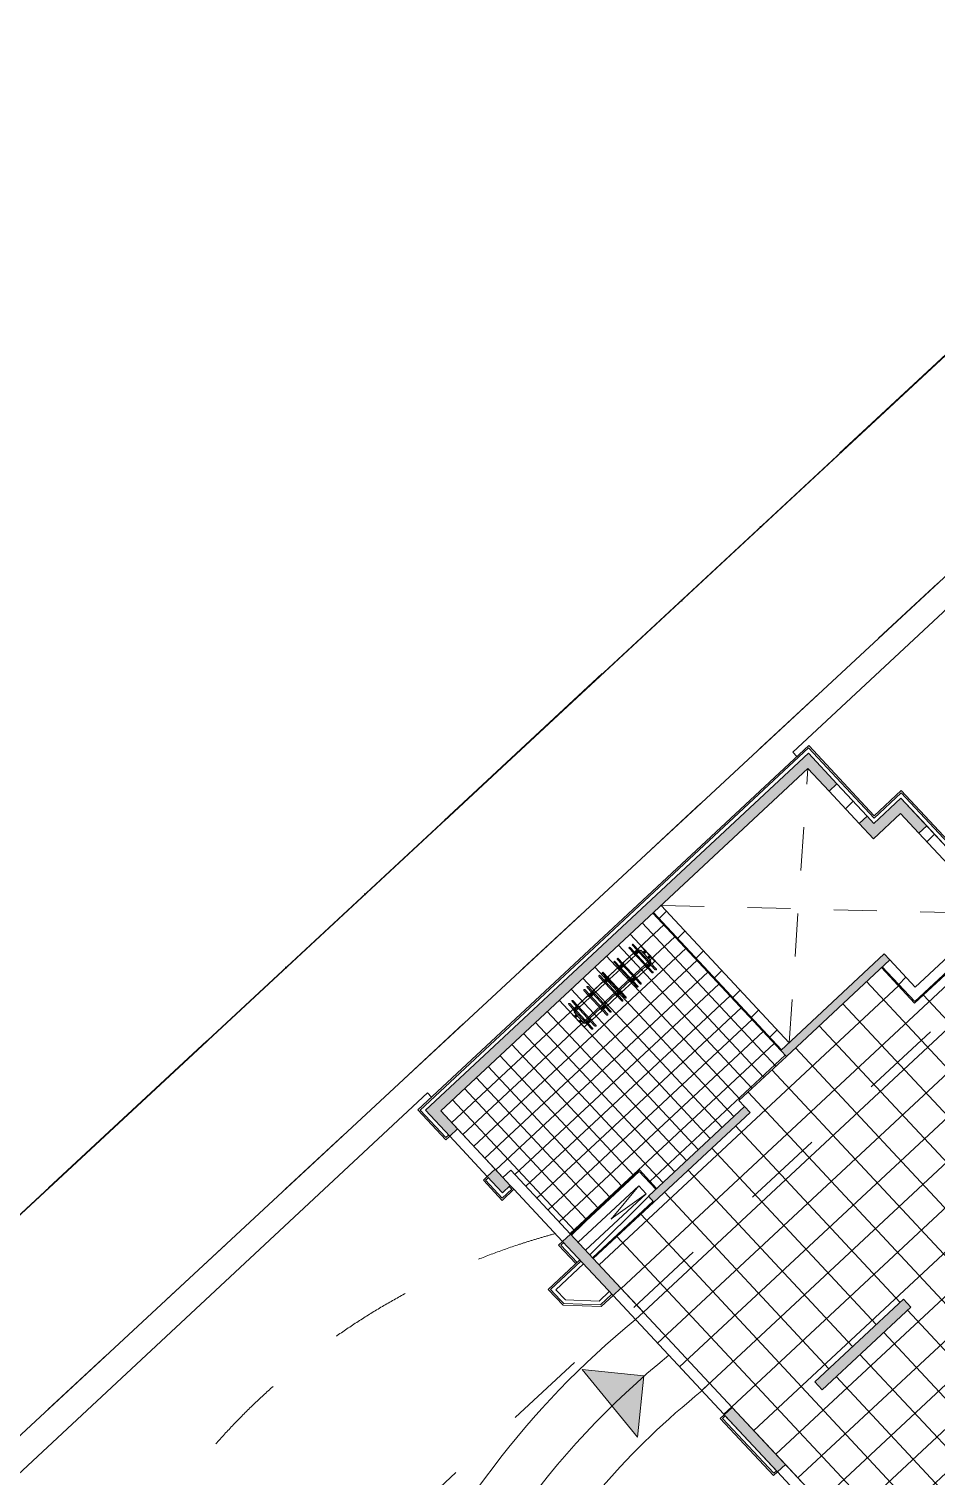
# Model space of a CAD drawing. Header units: millimetres. Extents: x -71377 to 516042, y -145869 to 441446.
# Drawn here: x 137018 to 153822, y 149878 to 176689 of the extents above; entities that cross this region are included whole.
import ezdxf

# ---------------------------------------------------------------- set-up
doc = ezdxf.new("R2010")
doc.units = ezdxf.units.MM
doc.header["$LTSCALE"] = 1000
for name, pattern in [('_2점쇄선_M_', [10, 4, -2, 0, -2, 0, -2]), ('_점선_M_', [3, 1.5, -1.5]), ('_점선_S_', [1.6, 0.8, -0.8])]:
    doc.linetypes.add(name, pattern=pattern)
doc.layers.get('Defpoints').update_dxf_attribs({"color": 171, "lineweight": 5})
for name, color, linetype, lineweight in [('06', 6, 'Continuous', 5), ('09_HID', 9, '_점선_M_', 5), ('251024_도로_dwg', 8, 'Continuous', 5), ('A-bord', 1, '_2점쇄선_M_', 40), ('A-fnsh', 5, 'Continuous', 5), ('A-hat', 251, 'Continuous', 5), ('A-insu', 251, 'Continuous', 5), ('A-text-2', 7, 'Continuous', 5), ('A_bwall', 3, 'Continuous', 5), ('A_cwall', 2, 'Continuous', 5), ('A_fnsh', 5, 'Continuous', 5), ('A_fnsh-4', 4, 'Continuous', 5), ('AA_dash_M_', 7, '_점선_M_', 5), ('AA_오픈', 8, '_점선_S_', 5), ('개선안도 base 2022 09$0$00_계획선', 7, 'Continuous', 5), ('조경라인_dwg', 8, 'Continuous', 5), ('패밀리로 가져오기', 8, 'Continuous', 5)]:
    doc.layers.add(name, color=color, linetype=linetype, lineweight=lineweight)
pattern_1 = [(45, (165969.5, 243949.9), (-353.5534, 353.5534), [])]

# ---------------------------------------------------------------- blocks, each defined once
blk = doc.blocks.new('251024_도로_dwg-3827738-지반층 배치도')
at = {"layer": '개선안도 base 2022 09$0$00_계획선'}
blk.add_line((-1056654, -52228), (-815049, -52718), dxfattribs=at)
blk = doc.blocks.new('자전거보관소_2D - 자전거보관소_dwg-3619136-지반층 배치도')
at = {"layer": '패밀리로 가져오기'}
for p, q in [((1167, 2016), (543, 2016)), ((1167, 1993), (543, 1993)), ((1167, 1934), (543, 1934)), ((1167, 1911), (543, 1911)), ((665, 1993), (665, 1934)), ((665, 1911), (665, 1634)), ((684, 1994), (684, 1934)), ((696, 1994), (696, 1934)), ((715, 1993), (715, 1934)), ((715, 1911), (715, 1634)), ((995, 1993), (995, 1934)), ((995, 1911), (995, 1634)), ((1014, 1994), (1014, 1934)), ((1026, 1994), (1026, 1934)), ((1045, 1993), (1045, 1934)), ((1045, 1911), (1045, 1634)), ((1167, 1634), (543, 1634)), ((1167, 1611), (543, 1611)), ((665, 1611), (665, 1552)), ((684, 1612), (684, 1552)), ((696, 1612), (696, 1552)), ((715, 1611), (715, 1552)), ((995, 1611), (995, 1552)), ((1014, 1612), (1014, 1552)), ((1026, 1612), (1026, 1552)), ((1045, 1611), (1045, 1552)), ((1167, 1552), (543, 1552)), ((1167, 1529), (543, 1529)), ((665, 1529), (665, 1252)), ((715, 1529), (715, 1252)), ((995, 1529), (995, 1252)), ((1045, 1529), (1045, 1252)), ((1167, 1252), (543, 1252)), ((1167, 1229), (543, 1229)), ((1167, 1170), (543, 1170)), ((1167, 1147), (543, 1147)), ((665, 1229), (665, 1170)), ((665, 1147), (665, 870)), ((684, 1230), (684, 1170)), ((696, 1230), (696, 1170)), ((715, 1229), (715, 1170)), ((715, 1147), (715, 870)), ((995, 1229), (995, 1170)), ((995, 1147), (995, 870)), ((1014, 1230), (1014, 1170)), ((1026, 1230), (1026, 1170)), ((1045, 1229), (1045, 1170)), ((1045, 1147), (1045, 870)), ((1167, 870), (543, 870)), ((1167, 847), (543, 847)), ((665, 847), (665, 788)), ((684, 848), (684, 788)), ((696, 848), (696, 788)), ((715, 847), (715, 788)), ((995, 847), (995, 788)), ((1014, 848), (1014, 788)), ((1026, 848), (1026, 788)), ((1045, 847), (1045, 788)), ((1167, 788), (543, 788)), ((1167, 765), (543, 765)), ((665, 765), (665, 488)), ((715, 765), (715, 488)), ((995, 765), (995, 488)), ((1045, 765), (1045, 488)), ((1167, 488), (543, 488)), ((1167, 465), (543, 465)), ((1167, 406), (543, 406)), ((1167, 384), (543, 384)), ((665, 465), (665, 406)), ((684, 465), (684, 406)), ((696, 465), (696, 406)), ((715, 465), (715, 406)), ((995, 465), (995, 406)), ((1014, 465), (1014, 406)), ((1026, 465), (1026, 406)), ((1045, 465), (1045, 406))]:
    blk.add_line(p, q, dxfattribs=at)
at = {"layer": '패밀리로 가져오기', "flags": 128}
for points in [[(1045, 2016), (1045, 2094), (665, 2094), (665, 2016)], [(995, 2016), (995, 2044), (715, 2044), (715, 2016)], [(665, 384), (665, 305), (1045, 305), (1045, 384)], [(715, 384), (715, 355), (995, 355), (995, 384)]]:
    blk.add_lwpolyline(points, dxfattribs=at)
for points in [[(798, 2050), (782, 2050), (772, 2060), (772, 2076), (782, 2087), (798, 2087), (808, 2076), (808, 2060)], [(928, 2050), (912, 2050), (902, 2060), (902, 2076), (912, 2087), (928, 2087), (938, 2076), (938, 2060)], [(798, 348), (782, 348), (772, 338), (772, 322), (782, 311), (798, 311), (808, 322), (808, 338)], [(928, 348), (912, 348), (902, 338), (902, 322), (912, 311), (928, 311), (938, 322), (938, 338)]]:
    blk.add_lwpolyline(points, close=True, dxfattribs=at)
at = {"layer": '패밀리로 가져오기'}
for centre in [(790, 2068), (920, 2068), (790, 330), (920, 330)]:
    blk.add_circle(centre, 8, dxfattribs=at)
for centre, radius, start, end in [((543, 2005), 11.2, 90, 270), ((543, 1923), 11.2, 90, 270), ((690, 2005), 21.1, 31.8156, 148.1844), ((690, 2005), 21.2, 211.8156, 252.5282), ((690, 1923), 21.1, 107.4718, 148.1844), ((690, 1923), 21.2, 211.8156, 328.1844), ((690, 2005), 11.1, 90, 270), ((690, 1923), 11.2, 90, 270), ((690, 2005), 11.1, 270, 90), ((690, 1923), 11.2, 270, 90), ((690, 2005), 21.2, 287.4718, 328.1844), ((690, 1923), 21.1, 31.8156, 72.5282), ((1020, 2004), 21.1, 31.8156, 148.1844), ((1020, 2004), 21.1, 211.8156, 252.5282), ((1020, 1923), 21.1, 107.4718, 148.1844), ((1020, 1923), 21.2, 211.8156, 270), ((1020, 2005), 11.1, 90, 270), ((1020, 1923), 11.2, 90, 270), ((1020, 2005), 11.1, 270, 90), ((1020, 1923), 11.2, 270, 90), ((1020, 1923), 21.1, 270, 328.1844), ((1020, 2004), 21.1, 287.4718, 328.1844), ((1020, 1923), 21.1, 31.8156, 72.5282), ((1167, 2005), 11.2, 270, 90), ((1167, 1923), 11.2, 270, 90), ((543, 1623), 11.2, 90, 270), ((690, 1623), 21.2, 31.8156, 148.1844), ((690, 1623), 21.2, 211.8156, 252.5282), ((690, 1623), 11.1, 90, 270), ((690, 1623), 11.1, 270, 90), ((690, 1623), 21.2, 287.4718, 328.1844), ((1020, 1622), 21.2, 31.8156, 148.1844), ((1020, 1622), 21.1, 211.8156, 252.5282), ((1020, 1623), 11.1, 90, 270), ((1020, 1623), 11.1, 270, 90), ((1020, 1622), 21.2, 287.4718, 328.1844), ((1167, 1623), 11.2, 270, 90), ((543, 1541), 11.2, 90, 270), ((690, 1541), 21.1, 107.4718, 148.1844), ((690, 1541), 21.2, 211.8156, 328.1844), ((690, 1541), 11.2, 90, 270), ((690, 1541), 11.2, 270, 90), ((690, 1541), 21.1, 31.8156, 72.5282), ((1020, 1541), 21.1, 107.4718, 148.1844), ((1020, 1541), 21.2, 211.8156, 270), ((1020, 1541), 11.2, 90, 270), ((1020, 1541), 11.2, 270, 90), ((1020, 1541), 21.1, 270, 328.1844), ((1020, 1541), 21.1, 31.8156, 72.5282), ((1167, 1541), 11.2, 270, 90), ((543, 1241), 11.2, 90, 270), ((543, 1159), 11.2, 90, 270), ((690, 1241), 21.2, 31.8156, 148.1844), ((690, 1241), 21.1, 211.8156, 252.5282), ((690, 1159), 21.1, 107.4718, 148.1844), ((690, 1159), 21.1, 211.8156, 270), ((690, 1241), 11.2, 90, 270), ((690, 1159), 11.1, 90, 270), ((690, 1241), 11.2, 270, 90), ((690, 1159), 11.1, 270, 90), ((690, 1159), 21.1, 270, 328.1844), ((690, 1241), 21.1, 287.4718, 328.1844), ((690, 1159), 21.2, 31.8156, 72.5282), ((1020, 1241), 21.2, 31.8156, 148.1844), ((1020, 1241), 21.1, 211.8156, 252.5282), ((1020, 1159), 21.2, 107.4718, 148.1844), ((1020, 1159), 21.1, 211.8156, 270), ((1020, 1241), 11.2, 90, 270), ((1020, 1159), 11.2, 90, 270), ((1020, 1241), 11.2, 270, 90), ((1020, 1159), 11.2, 270, 90), ((1020, 1159), 21.1, 270, 328.1844), ((1020, 1241), 21.2, 287.4718, 328.1844), ((1020, 1159), 21.1, 31.8156, 72.5282), ((1167, 1241), 11.2, 270, 90), ((1167, 1159), 11.2, 270, 90), ((543, 859), 11.2, 90, 270), ((690, 859), 21.2, 31.8156, 148.1844), ((690, 859), 21.1, 211.8156, 252.5282), ((690, 859), 11.1, 90, 270), ((690, 859), 11.1, 270, 90), ((690, 859), 21.2, 287.4718, 328.1844), ((1020, 859), 21.2, 31.8156, 148.1844), ((1020, 859), 21.2, 211.8156, 252.5282), ((1020, 859), 11.2, 90, 270), ((1020, 859), 11.2, 270, 90), ((1020, 859), 21.2, 287.4718, 328.1844), ((1167, 859), 11.2, 270, 90), ((543, 777), 11.2, 90, 270), ((690, 777), 21.2, 107.4718, 148.1844), ((690, 777), 21.1, 211.8156, 270), ((690, 777), 11.1, 90, 270), ((690, 777), 11.1, 270, 90), ((690, 777), 21.2, 270, 328.1844), ((690, 777), 21.1, 31.8156, 72.5282), ((1020, 777), 21.1, 107.4718, 148.1844), ((1020, 777), 21.2, 211.8156, 270), ((1020, 777), 11.2, 90, 270), ((1020, 777), 11.2, 270, 90), ((1020, 777), 21.2, 270, 328.1844), ((1020, 777), 21.2, 31.8156, 72.5282), ((1167, 777), 11.2, 270, 90), ((543, 477), 11.2, 90, 270), ((543, 395), 11.2, 90, 270), ((690, 477), 21.2, 31.8156, 148.1844), ((690, 477), 21.1, 211.8156, 252.5282), ((690, 395), 21.2, 107.4718, 148.1844), ((690, 395), 21.1, 211.8156, 270), ((690, 477), 11.1, 90, 270), ((690, 395), 11.1, 90, 270), ((690, 477), 11.1, 270, 90), ((690, 395), 11.1, 270, 90), ((690, 395), 21.1, 270, 328.1844), ((690, 477), 21.1, 287.4718, 328.1844), ((690, 395), 21.2, 31.8156, 72.5282), ((1020, 477), 21.1, 31.8156, 148.1844), ((1020, 477), 21.2, 211.8156, 252.5282), ((1020, 395), 21.2, 107.4718, 148.1844), ((1020, 395), 21.2, 211.8156, 270), ((1020, 477), 11.2, 90, 270), ((1020, 395), 11.2, 90, 270), ((1020, 477), 11.2, 270, 90), ((1020, 395), 11.2, 270, 90), ((1020, 395), 21.1, 270, 328.1844), ((1020, 477), 21.1, 287.4718, 328.1844), ((1020, 395), 21.1, 31.8156, 72.5282), ((1167, 477), 11.2, 270, 90), ((1167, 395), 11.2, 270, 90)]:
    blk.add_arc(centre, radius, start, end, dxfattribs=at)
blk = doc.blocks.new('자전거보관소_2D - 자전거보관소_2D-3619196-지반층 배치도')
blk.add_blockref('자전거보관소_2D - 자전거보관소_dwg-3619136-지반층 배치도', (-665, -305))
blk = doc.blocks.new('조경라인_dwg_A$Cb8b4522a-7862174-지반층 배치도')
at = {"layer": '06'}
blk.add_arc((85423, 44622), 15378, 129.1272, 160.4238, dxfattribs=at)
blk = doc.blocks.new('조경라인_dwg-6847807-지반층 배치도')
at = {"layer": '06'}
blk.add_line((169995, 181411), (80947, 98710), dxfattribs=at)
for radius, start, end in [(15900, 129.1857, 183.6292), (14100, 128.6646, 149.3331)]:
    blk.add_arc((158295, 140446), radius, start, end, dxfattribs=at)
at = {"layer": '09_HID'}
blk.add_arc((150137, 141906), 12911, 105.1226, 176.1402, dxfattribs=at)
at = {"layer": 'Defpoints', "flags": 128}
blk.add_lwpolyline([(254914, 44207), (263642, 49089), (315960, 234250), (311078, 242977), (266571, 255553), (262245, 255476), (253513, 257943), (250223, 260015), (73152, 95564)], close=True, dxfattribs=at)
blk.add_blockref('조경라인_dwg_A$Cb8b4522a-7862174-지반층 배치도', (73152, 95564))
blk = doc.blocks.new('Family - ___-2020727-지반층 배치도')
at = {"layer": 'A-bord'}
blk.add_line((14282, -3353), (255939, -3844), dxfattribs=at)
blk = doc.blocks.new('Family - ___-3020971-지반층 배치도')
at = {"layer": 'A-bord'}
blk.add_line((14282, -3353), (255939, -3844), dxfattribs=at)
blk = doc.blocks.new('패밀리2 - 패밀리2-6852511-지반층 배치도')
at = {"layer": 'A-text-2'}
blk.add_hatch(color=256, dxfattribs=at).paths.add_polyline_path([(4.217, -1.08), (5.027, -0.27), (5.837, -1.08)])
for p, q in [((5.027, -0.27), (4.217, -1.08)), ((5.837, -1.08), (5.027, -0.27)), ((4.217, -1.08), (5.837, -1.08))]:
    blk.add_line(p, q, dxfattribs=at)

msp = doc.modelspace()

# ---------------------------------------------------------------- hatches: boundary and pattern name
at = {"layer": 'A-hat'}
for points in [[(144499.6, 156510), (151593.7, 163125.4), (151457.3, 163271.6), (144363.2, 156656.2), (144428.1, 156586.7)], [(151839.6, 162568.4), (151985.9, 162704.8), (151593.7, 163125.4), (151447.5, 162989)], [(152807.7, 161823.5), (153162.4, 162154.3), (153026, 162300.6), (152671.3, 161969.8)], [(153503.4, 161788.6), (153649.7, 161925), (153172.3, 162437), (153026, 162300.6), (153376.2, 161925)], [(152661.4, 161687.1), (152807.7, 161823.5), (152545.1, 162105.1), (152398.9, 161968.7)], [(151048.9, 157653.9), (152965.1, 159440.7), (152862.8, 159550.4), (150946.6, 157763.6), (150961.2, 157747.9)], [(144813.3, 156173.6), (144959.6, 156310), (144645.9, 156646.4), (144499.6, 156510)], [(148595, 154955.4), (150375.9, 156616.1), (150273.6, 156725.8), (148492.7, 155065.1)], [(145788.6, 155127.7), (145934.9, 155264.1), (145655.2, 155564), (145509, 155427.6)], [(147837.6, 153223.6), (147983.9, 153360), (147049.6, 154362), (146903.3, 154225.6), (147727.1, 153342.1)], [(151714.1, 151478.6), (153352.4, 153006.3), (153216, 153152.6), (151577.7, 151624.9)], [(150886.2, 149954.5), (151026.2, 150097.6), (150043.5, 151151.4), (149897.3, 151015), (150868.3, 149973.6)]]:
    msp.add_hatch(color=256, dxfattribs=at).paths.add_polyline_path(points)
h = msp.add_hatch(dxfattribs=at)
h.set_pattern_fill('FP_12', color=256, scale=1000, style=0, pattern_type=2)
h.set_pattern_definition(pattern_1)
h.paths.add_polyline_path([(152398.9, 161968.7), (152545.1, 162105.1), (151985.9, 162704.8), (151839.6, 162568.4), (152375, 161994.3)])
h = msp.add_hatch(dxfattribs=at)
h.set_pattern_fill('FP_12', color=256, scale=1000, style=0, pattern_type=2)
h.set_pattern_definition(pattern_1)
h.paths.add_polyline_path([(154130.8, 161115.8), (154277.1, 161252.2), (153649.7, 161925), (153503.4, 161788.6), (153706.8, 161570.6)])
h = msp.add_hatch(dxfattribs=at)
h.set_pattern_fill('FP_12', color=256, scale=1000, style=0, pattern_type=2)
h.set_pattern_definition(pattern_1)
h.paths.add_polyline_path([(150961.2, 157777.2), (151100.2, 157906.8), (148726.8, 160451.9), (148587.9, 160322.3), (150868.3, 157876.9)])
h = msp.add_hatch(dxfattribs=at)
h.set_pattern_fill('FP_28', color=256, scale=1000, style=0, pattern_type=2)
h.set_pattern_definition([(223, (147424.13, 157186.14), (204.6, -219.406), []), (313, (147424.13, 157186.14), (219.406, 204.6), [])])
h.paths.add_polyline_path([(147049.6, 154362), (148325.8, 155552.1), (148646.3, 155208.3), (150273.6, 156725.8), (150171.3, 156835.5), (151048.9, 157653.9), (148573.3, 160308.7), (144645.9, 156646.4), (145798.5, 155410.4), (145944.7, 155546.8), (146992.1, 154423.7)])
h = msp.add_hatch(dxfattribs=at)
h.set_pattern_fill('FP_27', color=256, scale=1000, style=0, pattern_type=2)
h.set_pattern_definition([(133, (152728.8, 155309.9), (-438.812, -409.2), []), (223, (152728.8, 155309.9), (409.2, -438.812), [])])
h.paths.add_polyline_path([(153518.3, 147425.1), (156224.3, 149948.5), (153994.2, 152340), (156173.6, 154387), (154912.4, 155739.5), (157171.5, 157855.1), (156057.5, 159049.7), (156203.8, 159186.1), (155385.4, 160063.7), (155239.1, 159927.3), (155037.9, 160143.1), (153425.3, 158639.3), (152811.5, 159297.5), (150171.3, 156835.5), (150375.9, 156616.1), (147472.4, 153908.6), (148399.9, 152913.9), (148253.7, 152777.5), (149481.3, 151461.1), (149627.5, 151597.5), (153185.2, 147782.4)])
h.paths.add_polyline_path([(151714.1, 151478.6), (151577.7, 151624.9), (153216, 153152.6), (153352.4, 153006.3), (152552.7, 152260.6)])
h.paths.add_polyline_path([(154500, 153146.6), (154295.4, 153366), (154734.2, 153775.2), (154938.8, 153555.8), (154540, 153184)])
h.paths.add_polyline_path([(155243.5, 153771.6), (155038.9, 153991), (155697.1, 154604.8), (155901.7, 154385.4), (155325.7, 153848.3)])
h = msp.add_hatch(dxfattribs=at)
h.set_pattern_fill('FP_12', color=256, scale=1000, style=0, pattern_type=2)
h.set_pattern_definition(pattern_1)
h.paths.add_polyline_path([(153565.2, 158797.1), (155024.3, 160157.7), (154894.7, 160296.7), (153435.6, 158936.1)])
h = msp.add_hatch(dxfattribs=at)
h.set_pattern_fill('FP_12', color=256, scale=1000, style=0, pattern_type=2)
h.set_pattern_definition(pattern_1)
h.paths.add_polyline_path([(153426.3, 158667.6), (153565.2, 158797.1), (152965.1, 159440.7), (152826.1, 159311.1)])
h = msp.add_hatch(dxfattribs=at)
h.set_pattern_fill('FP_12', color=256, scale=1000, style=0, pattern_type=2)
h.set_pattern_definition(pattern_1)
h.paths.add_polyline_path([(147192.8, 154208.4), (148315.4, 155255.3), (148185.8, 155394.2), (147063.2, 154347.4)])
h = msp.add_hatch(dxfattribs=at)
h.set_pattern_fill('FP_12', color=256, scale=1000, style=0, pattern_type=2)
h.set_pattern_definition(pattern_1)
h.paths.add_polyline_path([(147458.8, 153923.2), (148581.4, 154970), (148451.8, 155109), (147329.2, 154062.1)])

# ---------------------------------------------------------------- linework, layer by layer
at = {"layer": 'A-fnsh'}
for p, q in [((155914.3, 167715), (151167.9, 163288.8)), ((151167.9, 163288.8), (151243.5, 163207.7)), ((153425.3, 158639.3), (152811.5, 159297.5)), ((151048.9, 157653.9), (150171.3, 156835.5)), ((150946.6, 157763.6), (150946.6, 157763.6)), ((144402.8, 156980.3), (120860.6, 135026.8)), ((144477.9, 156899.9), (144402.8, 156980.3)), ((150171.3, 156835.5), (150273.6, 156725.8)), ((144959.6, 156310), (145655.2, 155564)), ((144813.3, 156173.6), (145509, 155427.6)), ((145798.5, 155410.4), (145944.7, 155546.8)), ((145944.7, 155546.8), (147049.6, 154362)), ((147049.6, 154362), (148325.8, 155552.1)), ((148325.8, 155552.1), (148646.3, 155208.3)), ((146003.1, 155191), (146903.3, 154225.6)), ((148595, 154955.4), (147472.4, 153908.6)), ((148399.9, 152913.9), (147983.9, 153360)), ((147837.6, 153223.6), (149890.5, 151022.3)), ((148399.9, 152913.9), (148253.7, 152777.5)), ((149481.3, 151461.1), (149627.5, 151597.5)), ((150043.5, 151151.4), (149627.5, 151597.5)), ((149890.5, 151022.3), (150036.7, 151158.7)), ((150886.2, 149954.5), (151991, 148769.7)), ((151032.4, 150090.9), (152137.3, 148906.1))]:
    msp.add_line(p, q, dxfattribs=at)
at = {"layer": 'A-insu'}
for p, q in [((153172.3, 162437), (154277.1, 161252.2)), ((146780.1, 153331.3), (147292, 153808.7)), ((147292, 153808.7), (147244.3, 153859.9)), ((146956.4, 153142.2), (146780.1, 153331.3)), ((147580.3, 153120.4), (146956.4, 153142.2)), ((147769.4, 153296.8), (147580.3, 153120.4)), ((150865.7, 149976.4), (149917.7, 150993))]:
    msp.add_line(p, q, dxfattribs=at)
at = {"layer": 'A_bwall'}
for p, q in [((151839.6, 162568.4), (152398.9, 161968.7)), ((152545.1, 162105.1), (151985.9, 162704.8)), ((153503.4, 161788.6), (154130.8, 161115.8)), ((154277.1, 161252.2), (153649.7, 161925)), ((151100.2, 157906.8), (148726.8, 160451.9)), ((148587.9, 160322.3), (150961.2, 157777.2)), ((153426.3, 158667.6), (155024.3, 160157.7)), ((154894.7, 160296.7), (153435.6, 158936.1)), ((152826.1, 159311.1), (153426.3, 158667.6)), ((153435.6, 158936.1), (152965.1, 159440.7)), ((147063.2, 154347.4), (148324.8, 155523.8)), ((148631.7, 155194.7), (148324.8, 155523.8)), ((147192.8, 154208.4), (148315.4, 155255.3)), ((148315.4, 155255.3), (148451.8, 155109)), ((148451.8, 155109), (147329.2, 154062.1)), ((147458.8, 153923.2), (148581.4, 154970))]:
    msp.add_line(p, q, dxfattribs=at)
at = {"layer": 'A_cwall'}
for p, q in [((151457.3, 163271.6), (144363.2, 156656.2)), ((151985.9, 162704.8), (151457.3, 163271.6)), ((144645.9, 156646.4), (151447.5, 162989)), ((151447.5, 162989), (151839.6, 162568.4)), ((151839.6, 162568.4), (151985.9, 162704.8)), ((153172.3, 162437), (152671.3, 161969.8)), ((153649.7, 161925), (153172.3, 162437)), ((152545.1, 162105.1), (152398.9, 161968.7)), ((152398.9, 161968.7), (152661.4, 161687.1)), ((152671.3, 161969.8), (152545.1, 162105.1)), ((152661.4, 161687.1), (153162.4, 162154.3)), ((153162.4, 162154.3), (153503.4, 161788.6)), ((153503.4, 161788.6), (153649.7, 161925)), ((152862.8, 159550.4), (150946.6, 157763.6)), ((152965.1, 159440.7), (152862.8, 159550.4)), ((151048.9, 157653.9), (152965.1, 159440.7)), ((150946.6, 157763.6), (151048.9, 157653.9)), ((144363.2, 156656.2), (144813.3, 156173.6)), ((144959.6, 156310), (144645.9, 156646.4)), ((150273.6, 156725.8), (148492.7, 155065.1)), ((148595, 154955.4), (150375.9, 156616.1)), ((150375.9, 156616.1), (150273.6, 156725.8)), ((144813.3, 156173.6), (144959.6, 156310)), ((145655.2, 155564), (145509, 155427.6)), ((145934.9, 155264.1), (145655.2, 155564)), ((145509, 155427.6), (145788.6, 155127.7)), ((145788.6, 155127.7), (145934.9, 155264.1)), ((148492.7, 155065.1), (148595, 154955.4)), ((147049.6, 154362), (146903.3, 154225.6)), ((146903.3, 154225.6), (147837.6, 153223.6)), ((147983.9, 153360), (147049.6, 154362)), ((147837.6, 153223.6), (147983.9, 153360)), ((153216, 153152.6), (151577.7, 151624.9)), ((153352.4, 153006.3), (153216, 153152.6)), ((151714.1, 151478.6), (153352.4, 153006.3)), ((151577.7, 151624.9), (151714.1, 151478.6)), ((150043.5, 151151.4), (149897.3, 151015)), ((149897.3, 151015), (150886.2, 149954.5)), ((151032.4, 150090.9), (150043.5, 151151.4)), ((150886.2, 149954.5), (151032.4, 150090.9))]:
    msp.add_line(p, q, dxfattribs=at)
at = {"layer": 'A_fnsh'}
for p, q in [((148573.3, 160308.7), (150946.6, 157763.6)), ((153425.3, 158639.3), (155037.9, 160143.1)), ((152811.5, 159297.5), (153425.3, 158639.3)), ((148325.8, 155552.1), (147049.6, 154362)), ((148646.3, 155208.3), (148325.8, 155552.1)), ((147472.4, 153908.6), (148595, 154955.4))]:
    msp.add_line(p, q, dxfattribs=at)
at = {"layer": 'A_fnsh-4'}
for p, q in [((151462.3, 163413), (144221.9, 156661.2)), ((151460.8, 163370.6), (144264.3, 156659.7)), ((152674.8, 162068.8), (151460.8, 163370.6)), ((152676.2, 162111.2), (151462.3, 163413)), ((153175.7, 162535.9), (152674.8, 162068.8)), ((153177.2, 162578.3), (152676.2, 162111.2)), ((155416.1, 160133.4), (153175.7, 162535.9)), ((155458.5, 160131.9), (153177.2, 162578.3)), ((144221.9, 156661.2), (144740.2, 156105.4)), ((144264.3, 156659.7), (144741.7, 156147.8)), ((144740.2, 156105.4), (144813.3, 156173.6)), ((144792.9, 156195.5), (144741.7, 156147.8)), ((145509, 155427.6), (145435.8, 155359.4)), ((145435.8, 155359.4), (145783.7, 154986.4)), ((145529.4, 155405.6), (145478.2, 155357.9)), ((145478.2, 155357.9), (145785.1, 155028.8)), ((145960.7, 155192.5), (145912.9, 155243.7)), ((146003.1, 155191), (145934.9, 155264.1)), ((145783.7, 154986.4), (146003.1, 155191)), ((145785.1, 155028.8), (145960.7, 155192.5)), ((146903.3, 154225.6), (146830.2, 154157.4)), ((146923.8, 154203.7), (146872.6, 154155.9)), ((146830.2, 154157.4), (147150.7, 153813.7)), ((146872.6, 154155.9), (147172.6, 153834.1)), ((147223.8, 153881.9), (146638.8, 153336.3)), ((147244.3, 153859.9), (146681.2, 153334.8)), ((147244.3, 153859.9), (147223.8, 153881.9)), ((146638.8, 153336.3), (146911.6, 153043.7)), ((146681.2, 153334.8), (146857.5, 153145.7)), ((146925, 153073.3), (146857.5, 153145.7)), ((147606.9, 153049.5), (147817.2, 153245.6)), ((147618.2, 153019), (147837.6, 153223.6)), ((146911.6, 153043.7), (147618.2, 153019)), ((146925, 153073.3), (147606.9, 153049.5)), ((149897.3, 151015), (149824.1, 150946.8)), ((149824.1, 150946.8), (150813, 149886.3)), ((149917.7, 150993), (149866.5, 150945.3)), ((149866.5, 150945.3), (150814.5, 149928.7)), ((150813, 149886.3), (150886.2, 149954.5)), ((150814.5, 149928.7), (150865.7, 149976.4)), ((150886.2, 149954.5), (150865.7, 149976.4))]:
    msp.add_line(p, q, dxfattribs=at)
at = {"layer": 'AA_dash_M_'}
for p, q in [((250575.4, 256248.2), (79106, 96999.4)), ((241648.5, 239769), (100450.4, 108634.1))]:
    msp.add_line(p, q, dxfattribs=at)
at = {"layer": 'AA_오픈'}
for p, q in [((151100.2, 157906.8), (151447.5, 162989)), ((148726.8, 160451.9), (154894.7, 160296.7)), ((148315.4, 155255.3), (147329.2, 154062.1)), ((148451.8, 155109), (147192.8, 154208.4))]:
    msp.add_line(p, q, dxfattribs=at)

# ---------------------------------------------------------------- block references
at = {"layer": '251024_도로_dwg', "rotation": 223.0000012484763}
msp.add_blockref('251024_도로_dwg-3827738-지반층 배치도', (-486983.6, -498853.4), dxfattribs=at)
at = {"layer": 'A-bord', "rotation": 223.0000012484763}
for name in ['Family - ___-2020727-지반층 배치도', 'Family - ___-3020971-지반층 배치도']:
    msp.add_blockref(name, (262955.4, 267303.1), dxfattribs=at)
at = {"layer": 'A-text-2', "xscale": 1000, "yscale": 1000, "zscale": 1000, "rotation": 309.257550373728}
msp.add_blockref('패밀리2 - 패밀리2-6852511-지반층 배치도', (145434.7, 155800.4), dxfattribs=at)
at = {"layer": '조경라인_dwg', "rotation": 8.537736462515947e-07}
msp.add_blockref('조경라인_dwg-6847807-지반층 배치도', (0, 0), dxfattribs=at)
at = {"layer": '패밀리로 가져오기', "rotation": 313.0000012484762}
msp.add_blockref('자전거보관소_2D - 자전거보관소_2D-3619196-지반층 배치도', (147044.5, 158473), dxfattribs=at)

doc.saveas('drawing.dxf')
